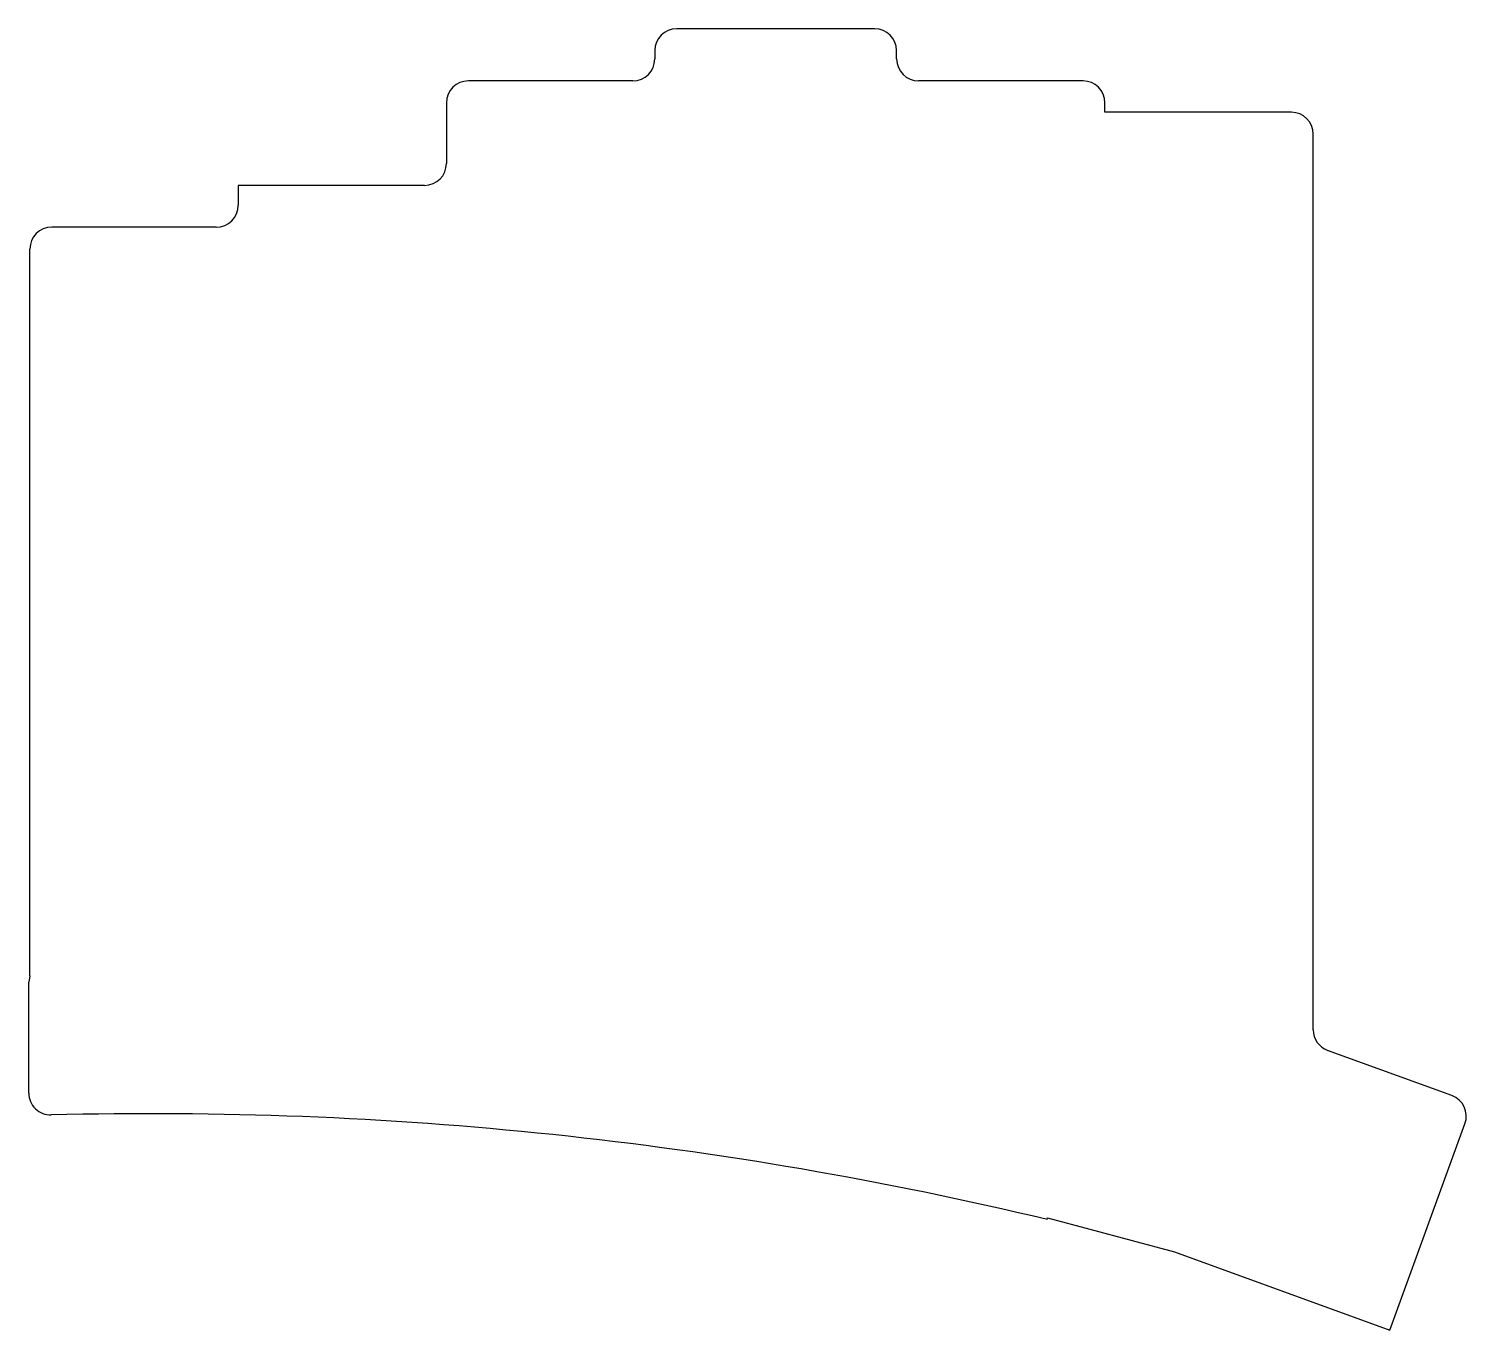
# Model space of a CAD drawing. Header units: millimetres. Extents: x 58 to 189, y -231 to -112.
import ezdxf

# ---------------------------------------------------------------- set-up
doc = ezdxf.new("R2010")
doc.units = ezdxf.units.MM

msp = doc.modelspace()

# ---------------------------------------------------------------- linework, layer by layer
for p, q in [((135.03, -111.82), (116.97, -111.82)), ((114.97, -113.82), (114.97, -114.58)), ((137.03, -114.58), (137.03, -113.82)), ((112.97, -116.58), (97.97, -116.58)), ((154.03, -116.58), (139.03, -116.58)), ((95.97, -118.58), (95.97, -124.11)), ((156.03, -119.44), (156.03, -118.58)), ((173.03, -119.44), (156.03, -119.44)), ((175.03, -203.14), (175.03, -121.44)), ((93.97, -126.11), (76.97, -126.11)), ((76.97, -126.11), (76.97, -127.92)), ((74.97, -129.92), (59.98, -129.92)), ((57.98, -198.21), (57.98, -131.92)), ((57.98, -198.21), (57.88, -198.78)), ((57.88, -208.91), (57.88, -198.78)), ((187.67, -209.14), (176.34, -205.02)), ((182, -230.55), (188.86, -211.71)), ((150.77, -220.45), (150.8, -220.3)), ((150.8, -220.3), (162.36, -223.4)), ((162.36, -223.4), (182, -230.55))]:
    msp.add_line(p, q)
for centre, radius, start, end in [((116.97, -113.82), 2, 90, 180), ((135.03, -113.82), 2, 0, 90), ((112.97, -114.58), 2, 270, 0), ((139.03, -114.58), 2, 180, 270), ((97.97, -118.58), 2, 90, 180), ((154.03, -118.58), 2, 0, 90), ((173.03, -121.44), 2, 0, 90), ((93.97, -124.11), 2, 270, 0), ((74.97, -127.92), 2, 270, 0), ((59.98, -131.92), 2, 90, 180), ((177.03, -203.14), 2, 180, 250), ((59.88, -208.91), 2, 180, 271.5033), ((186.98, -211.02), 2, 340, 70), ((69.11, -560.79), 350, 76.5069, 91.5033)]:
    msp.add_arc(centre, radius, start, end)

doc.saveas('drawing.dxf')
